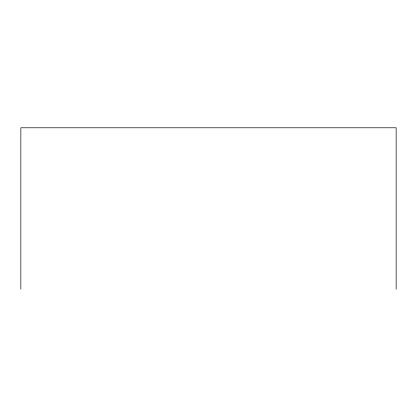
<?xml version="1.0" encoding="UTF-8"?>
<svg xmlns="http://www.w3.org/2000/svg" width="417" height="417" viewBox="0 0 417 417"><rect width="100%" height="100%" fill="white"/><g stroke="black" fill="none" stroke-linecap="round" stroke-linejoin="round"><path stroke-width="0.63" d="M396.15 289.216L396.15 127.784L20.85 127.784L20.85 289.216"/></g></svg>
